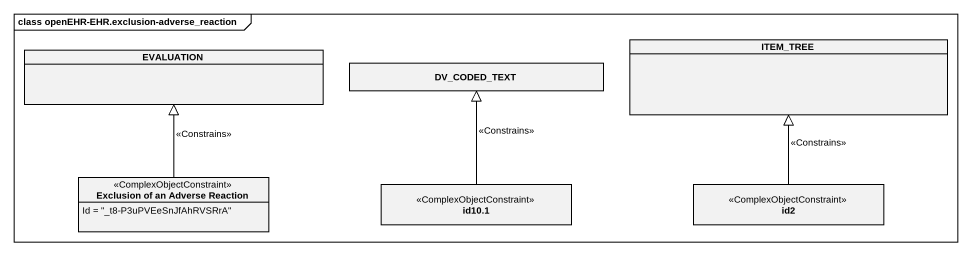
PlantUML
@startuml
mainframe class openEHR-EHR.exclusion-adverse_reaction
hide circle
hide empty members
class ITEM_TREE
class EVALUATION
class DV_CODED_TEXT
class "Exclusion of an Adverse Reaction" as Exclusion_of_an_Adverse <<ComplexObjectConstraint>> {
  Id = "_t8-P3uPVEeSnJfAhRVSRrA"
}
class "id10.1" as id10_1 <<ComplexObjectConstraint>>
class id2 <<ComplexObjectConstraint>>
Exclusion_of_an_Adverse -up-|> EVALUATION : <<Constrains>>
id10_1 -up-|> DV_CODED_TEXT : <<Constrains>>
id2 -up-|> ITEM_TREE : <<Constrains>>
@enduml
